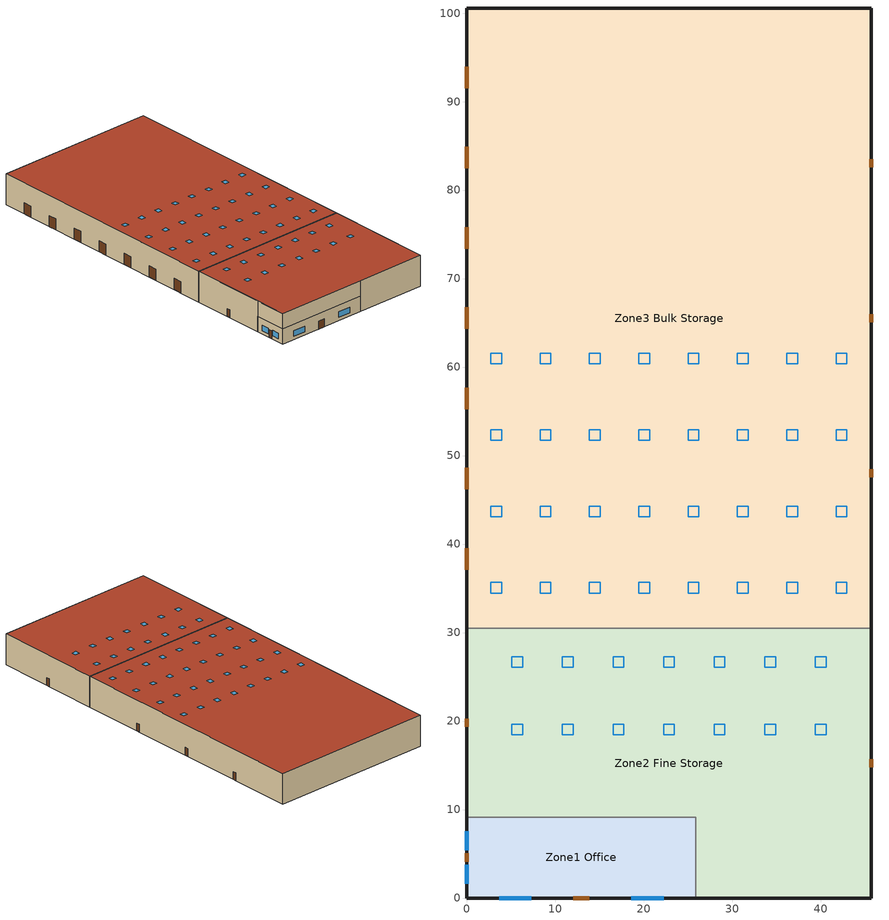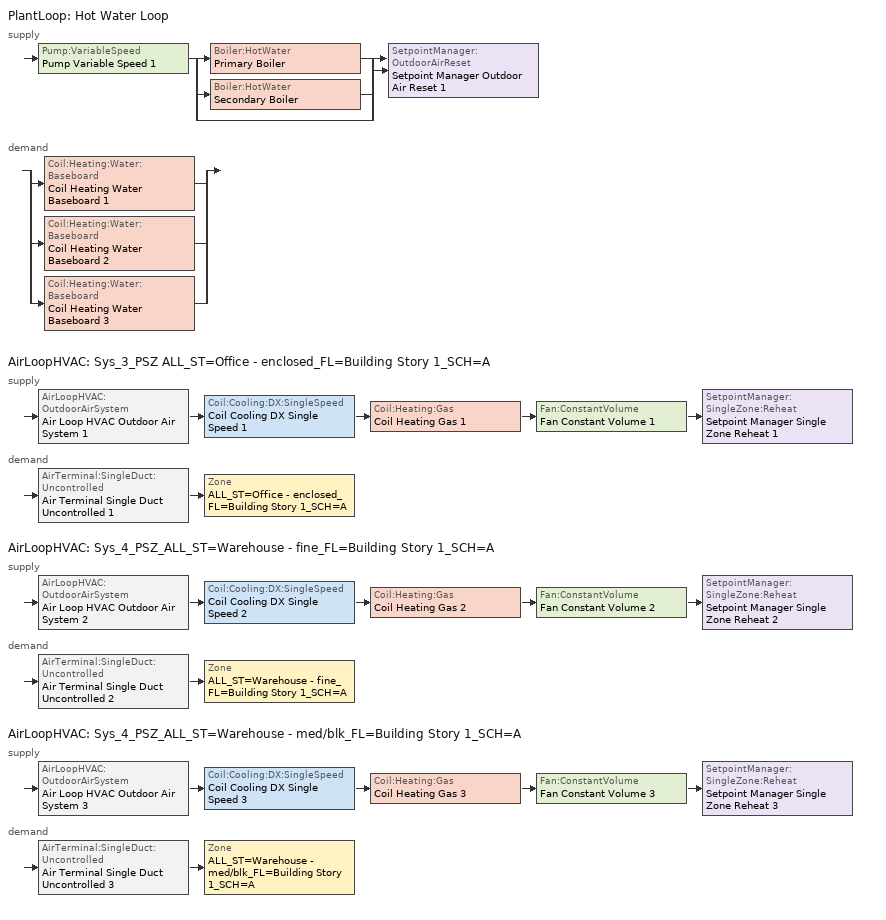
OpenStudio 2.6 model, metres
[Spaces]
Zone3 Bulk Storage
 floor ground: 45.72,100.58 45.72,30.48 0,30.48 0,100.58 z0
 wall outside: 45.72,30.48 45.72,100.58 0,100.58 0,30.48 z0:8.53
 wall to Zone2 Fine Storage: 45.72,30.48 0,30.48 z0:8.53
 door: 0,75.82 0,73.38 / 0,39.55 0,37.11 / 0,84.88 0,82.44 / 0,66.75 0,64.31 / 0,48.61 0,46.17 / 0,93.95 0,91.51 / 0,57.68 0,55.24 z0:3.05; 45.72,47.55 45.72,48.46 / 45.72,65.07 45.72,65.99 / 45.72,82.6 45.72,83.51 z0:2.13
 roof outside: 45.72,30.48 45.72,100.58 0,100.58 0,30.48 z8.53
 skylight: 37.4,51.71 37.4,52.93 36.18,52.93 36.18,51.71 z8.53; 9.51,51.71 9.51,52.93 8.29,52.93 8.29,51.71 z8.53; 42.97,60.35 42.97,61.57 41.76,61.57 41.76,60.35 z8.53; 20.66,34.44 20.66,35.66 19.44,35.66 19.44,34.44 z8.53; 42.97,43.08 42.97,44.3 41.76,44.3 41.76,43.08 z8.53; 26.24,51.71 26.24,52.93 25.02,52.93 25.02,51.71 z8.53; 20.66,43.08 20.66,44.3 19.44,44.3 19.44,43.08 z8.53; 31.82,34.44 31.82,35.66 30.6,35.66 30.6,34.44 z8.53; 31.82,60.35 31.82,61.57 30.6,61.57 30.6,60.35 z8.53; 26.24,34.44 26.24,35.66 25.02,35.66 25.02,34.44 z8.53; 15.09,34.44 15.09,35.66 13.87,35.66 13.87,34.44 z8.53; 9.51,34.44 9.51,35.66 8.29,35.66 8.29,34.44 z8.53; 37.4,34.44 37.4,35.66 36.18,35.66 36.18,34.44 z8.53; 15.09,51.71 15.09,52.93 13.87,52.93 13.87,51.71 z8.53; 31.82,43.08 31.82,44.3 30.6,44.3 30.6,43.08 z8.53; 37.4,60.35 37.4,61.57 36.18,61.57 36.18,60.35 z8.53; 42.97,51.71 42.97,52.93 41.76,52.93 41.76,51.71 z8.53; 42.97,34.44 42.97,35.66 41.76,35.66 41.76,34.44 z8.53; 20.66,60.35 20.66,61.57 19.44,61.57 19.44,60.35 z8.53; 26.24,43.08 26.24,44.3 25.02,44.3 25.02,43.08 z8.53; 3.93,51.71 3.93,52.93 2.71,52.93 2.71,51.71 z8.53; 9.51,43.08 9.51,44.3 8.29,44.3 8.29,43.08 z8.53; 9.51,60.35 9.51,61.57 8.29,61.57 8.29,60.35 z8.53; 3.93,43.08 3.93,44.3 2.71,44.3 2.71,43.08 z8.53; 3.93,34.44 3.93,35.66 2.71,35.66 2.71,34.44 z8.53; 20.66,51.71 20.66,52.93 19.44,52.93 19.44,51.71 z8.53; 15.09,43.08 15.09,44.3 13.87,44.3 13.87,43.08 z8.53; 37.4,43.08 37.4,44.3 36.18,44.3 36.18,43.08 z8.53; 31.82,51.71 31.82,52.93 30.6,52.93 30.6,51.71 z8.53; 3.93,60.35 3.93,61.57 2.71,61.57 2.71,60.35 z8.53; 15.09,60.35 15.09,61.57 13.87,61.57 13.87,60.35 z8.53; 26.24,60.35 26.24,61.57 25.02,61.57 25.02,60.35 z8.53
Zone2 Fine Storage
 floor to Zone1 Office: 0,0 0,9.14 25.91,9.14 25.91,0 z4.27
 floor ground: 45.72,30.48 45.72,0 25.91,0 25.91,9.14 0,9.14 0,30.48 z0
 wall outside: 0,30.48 0,9.14 / 25.91,0 45.72,0 45.72,30.48 z0:8.53; 0,9.14 0,0 25.91,0 z4.27:8.53
 wall to Zone1 Office: 0,9.14 25.91,9.14 25.91,0 z0:4.27
 door: 0,20.27 0,19.35 / 45.72,14.78 45.72,15.7 z0:2.13
 roof outside: 45.72,0 45.72,30.48 0,30.48 0,0 z8.53
 skylight: 40.61,26.06 40.61,27.28 39.4,27.28 39.4,26.06 z8.53; 17.75,26.06 17.75,27.28 16.54,27.28 16.54,26.06 z8.53; 17.75,18.44 17.75,19.66 16.54,19.66 16.54,18.44 z8.53; 40.61,18.44 40.61,19.66 39.4,19.66 39.4,18.44 z8.53; 6.32,26.06 6.32,27.28 5.11,27.28 5.11,26.06 z8.53; 12.04,26.06 12.04,27.28 10.82,27.28 10.82,26.06 z8.53; 23.47,18.44 23.47,19.66 22.25,19.66 22.25,18.44 z8.53; 6.32,18.44 6.32,19.66 5.11,19.66 5.11,18.44 z8.53; 29.18,26.06 29.18,27.28 27.97,27.28 27.97,26.06 z8.53; 23.47,26.06 23.47,27.28 22.25,27.28 22.25,26.06 z8.53; 29.18,18.44 29.18,19.66 27.97,19.66 27.97,18.44 z8.53; 34.9,26.06 34.9,27.28 33.68,27.28 33.68,26.06 z8.53; 12.04,18.44 12.04,19.66 10.82,19.66 10.82,18.44 z8.53; 34.9,18.44 34.9,19.66 33.68,19.66 33.68,18.44 z8.53
Zone1 Office
 floor ground: 25.91,9.14 25.91,0 0,0 0,9.14 z0
 wall outside: 0,9.14 0,0 25.91,0 z0:4.27
 window: 0,7.52 0,5.39 / 18.59,0 22.25,0 / 3.66,0 7.31,0 / 0,3.76 0,1.62 z0.91:2.44
 door: 12.04,0 13.87,0 / 0,5.03 0,4.11 z0:2.13
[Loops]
PlantLoop 'Hot Water Loop'
 supply: Pump:VariableSpeed 'Pump Variable Speed 1' > split
  | Boiler:HotWater 'Primary Boiler'
  | Boiler:HotWater 'Secondary Boiler'
  | bypass
  join > SetpointManager:OutdoorAirReset 'Setpoint Manager Outdoor Air Reset 1'
 demand: split
  | Coil:Heating:Water:Baseboard 'Coil Heating Water Baseboard 1'
  | Coil:Heating:Water:Baseboard 'Coil Heating Water Baseboard 2'
  | Coil:Heating:Water:Baseboard 'Coil Heating Water Baseboard 3'
AirLoopHVAC 'Sys_3_PSZ ALL_ST=Office - enclosed_FL=Building Story 1_SCH=A'
 supply: AirLoopHVAC:OutdoorAirSystem 'Air Loop HVAC Outdoor Air System 1' > Coil:Cooling:DX:SingleSpeed 'Coil Cooling DX Single Speed 1' > Coil:Heating:Gas 'Coil Heating Gas 1' > Fan:ConstantVolume 'Fan Constant Volume 1' > SetpointManager:SingleZone:Reheat 'Setpoint Manager Single Zone Reheat 1'
 demand: AirTerminal:SingleDuct:Uncontrolled 'Air Terminal Single Duct Uncontrolled 1' > Zone 'ALL_ST=Office - enclosed_FL=Building Story 1_SCH=A'
AirLoopHVAC 'Sys_4_PSZ_ALL_ST=Warehouse - fine_FL=Building Story 1_SCH=A'
 supply: AirLoopHVAC:OutdoorAirSystem 'Air Loop HVAC Outdoor Air System 2' > Coil:Cooling:DX:SingleSpeed 'Coil Cooling DX Single Speed 2' > Coil:Heating:Gas 'Coil Heating Gas 2' > Fan:ConstantVolume 'Fan Constant Volume 2' > SetpointManager:SingleZone:Reheat 'Setpoint Manager Single Zone Reheat 2'
 demand: AirTerminal:SingleDuct:Uncontrolled 'Air Terminal Single Duct Uncontrolled 2' > Zone 'ALL_ST=Warehouse - fine_FL=Building Story 1_SCH=A'
AirLoopHVAC 'Sys_4_PSZ_ALL_ST=Warehouse - med/blk_FL=Building Story 1_SCH=A'
 supply: AirLoopHVAC:OutdoorAirSystem 'Air Loop HVAC Outdoor Air System 3' > Coil:Cooling:DX:SingleSpeed 'Coil Cooling DX Single Speed 3' > Coil:Heating:Gas 'Coil Heating Gas 3' > Fan:ConstantVolume 'Fan Constant Volume 3' > SetpointManager:SingleZone:Reheat 'Setpoint Manager Single Zone Reheat 3'
 demand: AirTerminal:SingleDuct:Uncontrolled 'Air Terminal Single Duct Uncontrolled 3' > Zone 'ALL_ST=Warehouse - med/blk_FL=Building Story 1_SCH=A'
[ClimateZones]
Climate Zone Institution Name 1=ASHRAE; Climate Zone Document Name 1=ANSI/ASHRAE Standard 169; Climate Zone Document Year 1=2006; Climate Zone Institution Name 2=CEC; Climate Zone Document Name 2=California Climate Zone Descriptions; Climate Zone Document Year 2=1995
[Building]
Building 1: Default Construction Set=BTAP-Mass at hdd = 3890.0; Standards Number of Stories=1; Standards Number of Above Ground Stories=1; Standards Building Type=Warehouse
[Site]
Toronto Pearson Intl AP_ON_CAN: Latitude {deg}=43.677; Longitude {deg}=-79.631; Time Zone {hr}=-5; Elevation {m}=173.4
[Site:WaterMainsTemperature]
Calculation Method=Correlation; Annual Average Outdoor Air Temperature {C}=9.05833; Maximum Difference In Monthly Average Outdoor Air Temperatures {deltaC}=28.3
[Site:GroundTemperature:BuildingSurface]
19.527, 19.502, 19.536, 19.598, 20.002, 21.64, 22.225, 22.375, 21.449, 20.121, 19.802, 19.633
[SizingPeriod:DesignDay] Barometric Pressure {Pa}=99259; Sky Clearness=0; Rain Indicator=0; Snow Indicator=0; Day of Month=21; Daylight Saving Time Indicator=0; Humidity Indicating Type=Wetbulb; Dry-Bulb Temperature Range Modifier Type=DefaultMultipliers
Name | Maximum Dry-Bulb Temperature {C} | Daily Dry-Bulb Temperature Range {deltaC} | Humidity Indicating Conditions at Maximum Dry-Bulb | Wind Speed {m/s} | Wind Direction {deg} | Month | Day Type | Solar Model Indicator | ASHRAE Taub | ASHRAE Taud
Toronto Pearson Intl AP Ann Clg .4% Condns DB=>MWB | 31.3 | 9.7 | 22.4 | 6 | 270 | 7 | SummerDesignDay | ASHRAETau | 0.425 | 2.27
Toronto Pearson Intl AP Ann Htg 99.6% Condns DB | -18 | 0 | -18 | 5.2 | 0 | 1 | WinterDesignDay | ASHRAEClearSky
[Material:NoMass] Roughness=Smooth; Thermal Absorptance=0.9; Solar Absorptance=0.7
Name | Thermal Resistance {m2-K/W} | Visible Absorptance
Typical Carpet Pad; Typical Carpet Pad 1 | 0.21648 | 0.8
Typical Insulation 1 | 5.20402 | 0.7
Typical Insulation 2 | 3.32618 | 0.7
Typical Insulation 3 | 5.46446 | 0.7
Typical Carpet Pad 2 | 1.25503 | 0.8
Typical Carpet Pad 3; Typical Carpet Pad 4 | 2.57255 | 0.8
Typical Insulation 4 | 0.454528 | 0.7
Typical Insulation 5 | 0.454545 | 0.7
[Material]
Name | Roughness | Thickness {m} | Conductivity {W/m-K} | Density {kg/m3} | Specific Heat {J/kg-K} | Thermal Absorptance | Solar Absorptance | Visible Absorptance
G05 25mm wood | MediumSmooth | 0.0254 | 0.15 | 608 | 1630 | 0.9 | 0.5 | 0.5
100mm Normalweight concrete floor 1 | MediumSmooth | 0.1016 | 2.31 | 2322 | 832
G01 13mm gypsum board 1 | Smooth | 0.0127 | 0.16 | 800 | 1090 | 0.9 | 0.7 | 0.5
4 in. Normalweight Concrete Floor 1 | MediumRough | 0.1016 | 2.31 | 2322 | 832 | 0.9 | 0.7 | 0.7
1IN Stucco 1 | Smooth | 0.0253 | 0.6918 | 1858 | 837 | 0.9 | 0.7 | 0.92
8IN CONCRETE HW RefBldg 1 | Rough | 0.2032 | 1.311 | 2240 | 836.8 | 0.9 | 0.7 | 0.7
1/2IN Gypsum 1 | Smooth | 0.0127 | 0.16 | 784.9 | 830 | 0.9 | 0.4 | 0.4
Metal Roof Surface 1; F08 Metal surface 1 | Smooth | 0.0008 | 45.28 | 7824 | 500 | 0.9 | 0.7 | 0.7
6 in. Normalweight Concrete Floor 1; 6 in. Normalweight Concrete Floor 2; 6 in. Normalweight Concrete Floor 3 | MediumRough | 0.1524 | 2.31 | 2322 | 832 | 0.9 | 0.7 | 0.7
[Construction]
BTAP-Int-Partition; BTAP-Int-Door: G05 25mm wood
BTAP-Int-Floor: 100mm Normalweight concrete floor 1, Typical Carpet Pad
BTAP-Int-Wall: G01 13mm gypsum board 1, G01 13mm gypsum board 1
BTAP-Int-Ceiling: Typical Carpet Pad, 100mm Normalweight concrete floor 1
BTAP-Int-Window: SimpleGlazing
BTAP-Ext-Floor-Mass:U-0.183: Typical Insulation 1, 4 in. Normalweight Concrete Floor 1, Typical Carpet Pad 1
BTAP-Ext-Wall-Mass:U-0.278: 1IN Stucco 1, 8IN CONCRETE HW RefBldg 1, Typical Insulation 2, 1/2IN Gypsum 1
BTAP-Ext-Roof-Metal:U-0.183: Metal Roof Surface 1, Typical Insulation 3
BTAP-Grnd-Floor-Mass:U-0.757: 6 in. Normalweight Concrete Floor 1, Typical Carpet Pad 2
BTAP-Grnd-Wall-Mass:U-0.379: 6 in. Normalweight Concrete Floor 2, Typical Carpet Pad 3
BTAP-Grnd-Roof-Mass:U-0.379: 6 in. Normalweight Concrete Floor 3, Typical Carpet Pad 4
BTAP-Ext-FixedWindow:U=0.220 SHGC=0.600; BTAP-Ext-GlassDoors:U=0.220 SHGC=0.600; BTAP-Ext-Skylights:U=0.220 SHGC=0.600; BTAP-Ext-DaylightDomes:U=0.220 SHGC=0.600; BTAP-Ext-DaylightDiffuser:U=0.220 SHGC=0.600: SimpleGlazing:U=0.220 SHGC=0.600
BTAP-Ext-Door:U-2.2: F08 Metal surface 1, Typical Insulation 4
BTAP-Ext-OverHeadDoor:U-2.2: Typical Insulation 5
[DefaultConstructionSet]
BTAP-Mass at hdd = 3890.0: Default Exterior Surface Constructions=BTAP-Mass at hdd = 3890.0; Default Interior Surface Constructions=Default Surface Constructions 2; Default Ground Contact Surface Constructions=BTAP-Mass at hdd = 3890.0 1; Default Exterior SubSurface Constructions=BTAP-Mass at hdd = 3890.0; Default Interior SubSurface Constructions=Default Sub Surface Constructions 2; Interior Partition Construction=BTAP-Int-Partition
[DefaultSurfaceConstructions]
Name | Floor Construction | Wall Construction | Roof Ceiling Construction
Default Surface Constructions 2 | BTAP-Int-Floor | BTAP-Int-Wall | BTAP-Int-Ceiling
BTAP-Mass at hdd = 3890.0 | BTAP-Ext-Floor-Mass:U-0.183 | BTAP-Ext-Wall-Mass:U-0.278 | BTAP-Ext-Roof-Metal:U-0.183
BTAP-Mass at hdd = 3890.0 1 | BTAP-Grnd-Floor-Mass:U-0.757 | BTAP-Grnd-Wall-Mass:U-0.379 | BTAP-Grnd-Roof-Mass:U-0.379
[DefaultSubSurfaceConstructions]
Name | Fixed Window Construction | Operable Window Construction | Door Construction | Glass Door Construction | Overhead Door Construction | Skylight Construction | Tubular Daylight Dome Construction | Tubular Daylight Diffuser Construction
Default Sub Surface Constructions 2 | BTAP-Int-Window | BTAP-Int-Window | BTAP-Int-Door
BTAP-Mass at hdd = 3890.0 | BTAP-Ext-FixedWindow:U=0.220 SHGC=0.600 | BTAP-Ext-FixedWindow:U=0.220 SHGC=0.600 | BTAP-Ext-Door:U-2.2 | BTAP-Ext-GlassDoors:U=0.220 SHGC=0.600 | BTAP-Ext-OverHeadDoor:U-2.2 | BTAP-Ext-Skylights:U=0.220 SHGC=0.600 | BTAP-Ext-DaylightDomes:U=0.220 SHGC=0.600 | BTAP-Ext-DaylightDiffuser:U=0.220 SHGC=0.600
[WindowMaterial:SimpleGlazingSystem] U-Factor {W/m2-K}=2.2; Solar Heat Gain Coefficient=0.6; Visible Transmittance=0.21
SimpleGlazing; SimpleGlazing:U=0.220 SHGC=0.600
[Space] Building Story=Building Story 1; Part of Total Floor Area=Yes
Name | Space Type | Thermal Zone
Zone3 Bulk Storage | Space Function Warehouse - med/blk | ALL_ST=Warehouse - med/blk_FL=Building Story 1_SCH=A
Zone2 Fine Storage | Space Function Warehouse - fine | ALL_ST=Warehouse - fine_FL=Building Story 1_SCH=A
Zone1 Office | Space Function Office - enclosed | ALL_ST=Office - enclosed_FL=Building Story 1_SCH=A
[BuildingStory]
Building Story 1: Nominal Z Coordinate {m}=0
[SpaceType] Standards Building Type=Space Function
Name | Default Schedule Set | Design Specification Outdoor Air Object | Standards Space Type
Space Function Warehouse - med/blk | Space Function Warehouse - med/blk Schedule Set | Space Function Warehouse - med/blk Ventilation | Warehouse - med/blk
Space Function Warehouse - fine | Space Function Warehouse - fine Schedule Set | Space Function Warehouse - fine Ventilation | Warehouse - fine
Space Function Office - enclosed | Space Function Office - enclosed Schedule Set | Space Function Office - enclosed Ventilation | Office - enclosed
[People:Definition] Number of People Calculation Method=People/Area; Fraction Radiant=0.3
Name | People per Space Floor Area {person/m2}
Space Function Office - enclosed People Definition | 0.0500522
Space Function Warehouse - fine People Definition | 0.0200209
Space Function Warehouse - med/blk People Definition | 0.0100104
[People] Work Efficiency Schedule=Work Efficiency Schedule; Clothing Insulation Schedule=Clothing Schedule; Air Velocity Schedule=Air Velocity Schedule; Multiplier=1
Name | People Definition | Space or SpaceType
Space Function Office - enclosed People | Space Function Office - enclosed People Definition | Space Function Office - enclosed
Space Function Warehouse - fine People | Space Function Warehouse - fine People Definition | Space Function Warehouse - fine
Space Function Warehouse - med/blk People | Space Function Warehouse - med/blk People Definition | Space Function Warehouse - med/blk
[Lights:Definition] Design Level Calculation Method=Watts/Area; Fraction Radiant=0.5; Fraction Visible=0.2
Name | Watts per Space Floor Area {W/m2}
Space Function Office - enclosed Lights Definition | 11.8999
Space Function Warehouse - fine Lights Definition | 10.1999
Space Function Warehouse - med/blk Lights Definition | 6.39995
[Lights] Fraction Replaceable=1
Name | Lights Definition | Space or SpaceType
Space Function Office - enclosed Lights | Space Function Office - enclosed Lights Definition | Space Function Office - enclosed
Space Function Warehouse - fine Lights | Space Function Warehouse - fine Lights Definition | Space Function Warehouse - fine
Space Function Warehouse - med/blk Lights | Space Function Warehouse - med/blk Lights Definition | Space Function Warehouse - med/blk
[ElectricEquipment:Definition] Design Level Calculation Method=Watts/Area; Fraction Radiant=0.5
Name | Watts per Space Floor Area {W/m2}
Space Function Office - enclosed Elec Equip Definition | 7.49994
Space Function Warehouse - fine Elec Equip Definition; Space Function Warehouse - med/blk Elec Equip Definition | 0.999992
[ElectricEquipment]
Name | Electric Equipment Definition | Space or SpaceType
Space Function Office - enclosed Elec Equip | Space Function Office - enclosed Elec Equip Definition | Space Function Office - enclosed
Space Function Warehouse - fine Elec Equip | Space Function Warehouse - fine Elec Equip Definition | Space Function Warehouse - fine
Space Function Warehouse - med/blk Elec Equip | Space Function Warehouse - med/blk Elec Equip Definition | Space Function Warehouse - med/blk
[DesignSpecification:OutdoorAir] Outdoor Air Method=Sum
Name | Outdoor Air Flow per Floor Area {m3/s-m2}
Space Function Office - enclosed Ventilation | 0.0004318
Space Function Warehouse - fine Ventilation; Space Function Warehouse - med/blk Ventilation | 0.0003048
[DefaultScheduleSet] Number of People Schedule=NECB-A-Occupancy; People Activity Level Schedule=NECB-Activity; Lighting Schedule=NECB-A-Lighting; Electric Equipment Schedule=NECB-A-Electric-Equipment; Infiltration Schedule=Always On
Space Function Office - enclosed Schedule Set; Space Function Warehouse - fine Schedule Set; Space Function Warehouse - med/blk Schedule Set
[ThermostatSetpoint:DualSetpoint] Heating Setpoint Temperature Schedule=NECB-A-Thermostat Setpoint-Heating; Cooling Setpoint Temperature Schedule=NECB-A-Thermostat Setpoint-Cooling
Space Function Office - enclosed Thermostat 2; Space Function Warehouse - fine Thermostat 2; Space Function Warehouse - med/blk Thermostat 2
[SpaceInfiltration:DesignFlowRate] Schedule=Always On Discrete; Design Flow Rate Calculation Method=Flow/ExteriorArea; Flow per Exterior Surface Area {m3/s-m2}=0.00025; Constant Term Coefficient=0; Temperature Term Coefficient=0; Velocity Term Coefficient=0.224; Velocity Squared Term Coefficient=0
Name | Space or SpaceType
Zone1 Office Infiltration | Zone1 Office
Zone2 Fine Storage Infiltration | Zone2 Fine Storage
Zone3 Bulk Storage Infiltration | Zone3 Bulk Storage
[ThermalZone] Use Ideal Air Loads=No
Name | Thermostat
ALL_ST=Office - enclosed_FL=Building Story 1_SCH=A | Space Function Office - enclosed Thermostat 2
ALL_ST=Warehouse - fine_FL=Building Story 1_SCH=A | Space Function Warehouse - fine Thermostat 2
ALL_ST=Warehouse - med/blk_FL=Building Story 1_SCH=A | Space Function Warehouse - med/blk Thermostat 2
[Sizing:Zone] Zone Cooling Design Supply Air Temperature Input Method=SupplyAirTemperature; Zone Cooling Design Supply Air Temperature {C}=13; Zone Cooling Design Supply Air Temperature Difference {deltaC}=11.11; Zone Heating Design Supply Air Temperature Input Method=SupplyAirTemperature; Zone Heating Design Supply Air Temperature {C}=43; Zone Heating Design Supply Air Temperature Difference {deltaC}=11.11; Zone Cooling Design Supply Air Humidity Ratio {kg-H2O/kg-air}=0.0085; Zone Heating Design Supply Air Humidity Ratio {kg-H2O/kg-air}=0.008; Zone Heating Sizing Factor=1.3; Zone Cooling Sizing Factor=1.1; Cooling Design Air Flow Method=DesignDay; Heating Design Air Flow Method=DesignDay; Account for Dedicated Outdoor Air System=No; Dedicated Outdoor Air System Control Strategy=NeutralSupplyAir; Dedicated Outdoor Air Low Setpoint Temperature for Design {C}=autosize; Dedicated Outdoor Air High Setpoint Temperature for Design {C}=autosize
ALL_ST=Office - enclosed_FL=Building Story 1_SCH=A; ALL_ST=Warehouse - fine_FL=Building Story 1_SCH=A; ALL_ST=Warehouse - med/blk_FL=Building Story 1_SCH=A
[Zone equipment]
ALL_ST=Office - enclosed_FL=Building Story 1_SCH=A: Air Terminal Single Duct Uncontrolled 1, Zone HVAC Baseboard Convective Water 1
ALL_ST=Warehouse - fine_FL=Building Story 1_SCH=A: Air Terminal Single Duct Uncontrolled 2, Zone HVAC Baseboard Convective Water 2
ALL_ST=Warehouse - med/blk_FL=Building Story 1_SCH=A: Air Terminal Single Duct Uncontrolled 3, Zone HVAC Baseboard Convective Water 3
[PlantLoop]
Hot Water Loop: Fluid Type=Water; Glycol Concentration=0; Plant Loop Volume {m3}=Autocalculate; Load Distribution Scheme=Optimal
[Sizing:Plant]
Hot Water Loop: Loop Type=Heating; Design Loop Exit Temperature {C}=82; Loop Design Temperature Difference {deltaC}=16; Sizing Option=NonCoincident; Zone Timesteps in Averaging Window=1; Coincident Sizing Factor Mode=None
[Pump:VariableSpeed]
Pump Variable Speed 1: Pump Control Type=Intermittent; Skin Loss Radiative Fraction=0.5; Design Power Sizing Method=PowerPerFlowPerPressure; Design Electric Power per Unit Flow Rate {W/(m3/s)}=348701.1; Design Shaft Power per Unit Flow Rate per Unit Head {W-s/m3-Pa}=1.28205; Design Minimum Flow Rate Fraction=0
[Boiler:HotWater] Fuel Type=NaturalGas; Water Outlet Upper Temperature Limit {C}=99; Boiler Flow Mode=ConstantFlow; Parasitic Electric Load {W}=0; Sizing Factor=1
Primary Boiler; Secondary Boiler
[SetpointManager:OutdoorAirReset]
Setpoint Manager Outdoor Air Reset 1: Control Variable=Temperature; Setpoint at Outdoor Low Temperature {C}=82; Outdoor Low Temperature {C}=-16; Setpoint at Outdoor High Temperature {C}=60; Outdoor High Temperature {C}=0
[AirLoopHVAC] Availability Schedule=Always On Discrete; Design Supply Air Flow Rate {m3/s}=AutoSize
Sys_3_PSZ ALL_ST=Office - enclosed_FL=Building Story 1_SCH=A; Sys_4_PSZ_ALL_ST=Warehouse - fine_FL=Building Story 1_SCH=A; Sys_4_PSZ_ALL_ST=Warehouse - med/blk_FL=Building Story 1_SCH=A
[Sizing:System] Type of Load to Size On=Sensible; Design Outdoor Air Flow Rate {m3/s}=Autosize; Minimum System Air Flow Ratio=1; Preheat Design Temperature {C}=7; Preheat Design Humidity Ratio {kg-H2O/kg-Air}=0.008; Precool Design Temperature {C}=13; Precool Design Humidity Ratio {kg-H2O/kg-Air}=0.008; Central Cooling Design Supply Air Temperature {C}=13; Central Heating Design Supply Air Temperature {C}=43; Sizing Option=NonCoincident; 100% Outdoor Air in Cooling=No; 100% Outdoor Air in Heating=No; Central Cooling Design Supply Air Humidity Ratio {kg-H2O/kg-Air}=0.0085; Central Heating Design Supply Air Humidity Ratio {kg-H2O/kg-Air}=0.008; Cooling Design Air Flow Method=DesignDay; Cooling Design Air Flow Rate {m3/s}=0; Heating Design Air Flow Method=DesignDay; Heating Design Air Flow Rate {m3/s}=0; System Outdoor Air Method=ZoneSum; Zone Maximum Outdoor Air Fraction=1; Cooling Supply Air Flow Rate Per Floor Area {m3/s-m2}=0.00996765; Cooling Fraction of Autosized Cooling Supply Air Flow Rate=1; Cooling Supply Air Flow Rate Per Unit Cooling Capacity {m3/s-W}=3.94755e-05; Heating Supply Air Flow Rate Per Floor Area {m3/s-m2}=0.00996765; Heating Fraction of Autosized Heating Supply Air Flow Rate=1; Heating Fraction of Autosized Cooling Supply Air Flow Rate=1; Heating Supply Air Flow Rate Per Unit Heating Capacity {m3/s-W}=3.15882e-05; Cooling Design Capacity Method=CoolingDesignCapacity; Cooling Design Capacity {W}=autosize; Cooling Design Capacity Per Floor Area {W/m2}=234.7; Fraction of Autosized Cooling Design Capacity=1; Heating Design Capacity Method=HeatingDesignCapacity; Heating Design Capacity {W}=autosize; Heating Design Capacity Per Floor Area {W/m2}=157; Fraction of Autosized Heating Design Capacity=1; Central Cooling Capacity Control Method=OnOff
Sys_3_PSZ ALL_ST=Office - enclosed_FL=Building Story 1_SCH=A; Sys_4_PSZ_ALL_ST=Warehouse - fine_FL=Building Story 1_SCH=A; Sys_4_PSZ_ALL_ST=Warehouse - med/blk_FL=Building Story 1_SCH=A
[Fan:ConstantVolume] Availability Schedule=Always On Discrete; Maximum Flow Rate {m3/s}=AutoSize
Fan Constant Volume 1; Fan Constant Volume 2; Fan Constant Volume 3
[Coil:Heating:Gas] Availability Schedule=Always On Discrete; Gas Burner Efficiency=0.8; Nominal Capacity {W}=AutoSize; Parasitic Electric Load {W}=0; Parasitic Gas Load {W}=0
Coil Heating Gas 1; Coil Heating Gas 2; Coil Heating Gas 3
[Coil:Cooling:DX:SingleSpeed] Availability Schedule=Always On Discrete; Rated Total Cooling Capacity {W}=autosize; Rated Sensible Heat Ratio=autosize; Rated COP {W/W}=3; Rated Air Flow Rate {m3/s}=autosize; Rated Evaporator Fan Power Per Volume Flow Rate {W/(m3/s)}=773.3; Condenser Type=AirCooled; Evaporative Condenser Effectiveness=0; Evaporative Condenser Air Flow Rate {m3/s}=Autosize; Evaporative Condenser Pump Rated Power Consumption {W}=Autosize; Crankcase Heater Capacity {W}=0; Maximum Outdoor Dry-Bulb Temperature for Crankcase Heater Operation {C}=0; Basin Heater Capacity {W/K}=0; Basin Heater Setpoint Temperature {C}=10
Name | Total Cooling Capacity Function of Temperature Curve | Total Cooling Capacity Function of Flow Fraction Curve | Energy Input Ratio Function of Temperature Curve | Energy Input Ratio Function of Flow Fraction Curve | Part Load Fraction Correlation Curve
Coil Cooling DX Single Speed 1 | Curve Biquadratic 1 | Curve Quadratic 1 | Curve Biquadratic 2 | Curve Quadratic 2 | Curve Quadratic 3
Coil Cooling DX Single Speed 2 | Curve Biquadratic 3 | Curve Quadratic 4 | Curve Biquadratic 4 | Curve Quadratic 5 | Curve Cubic 1
Coil Cooling DX Single Speed 3 | Curve Biquadratic 5 | Curve Quadratic 6 | Curve Biquadratic 6 | Curve Quadratic 7 | Curve Cubic 2
[Controller:OutdoorAir] Minimum Outdoor Air Flow Rate {m3/s}=autosize; Maximum Outdoor Air Flow Rate {m3/s}=Autosize; Economizer Control Type=NoEconomizer; Economizer Control Action Type=ModulateFlow; Economizer Maximum Limit Dry-Bulb Temperature {C}=28; Economizer Maximum Limit Enthalpy {J/kg}=64000; Economizer Minimum Limit Dry-Bulb Temperature {C}=-100; Lockout Type=NoLockout; Minimum Limit Type=FixedMinimum; High Humidity Control=No; Heat Recovery Bypass Control Type=BypassWhenWithinEconomizerLimits
Name | Controller Mechanical Ventilation
Controller Outdoor Air 1 | Controller Mechanical Ventilation 1
Controller Outdoor Air 2 | Controller Mechanical Ventilation 2
Controller Outdoor Air 3 | Controller Mechanical Ventilation 3
[Controller:MechanicalVentilation] Availability Schedule=Always On Discrete; System Outdoor Air Method=ZoneSum
Controller Mechanical Ventilation 1; Controller Mechanical Ventilation 2; Controller Mechanical Ventilation 3
[AirLoopHVAC:OutdoorAirSystem]
Name | Controller
Air Loop HVAC Outdoor Air System 1 | Controller Outdoor Air 1
Air Loop HVAC Outdoor Air System 2 | Controller Outdoor Air 2
Air Loop HVAC Outdoor Air System 3 | Controller Outdoor Air 3
[SetpointManager:SingleZone:Reheat] Minimum Supply Air Temperature {C}=13; Maximum Supply Air Temperature {C}=43
Name | Control Zone
Setpoint Manager Single Zone Reheat 1 | ALL_ST=Office - enclosed_FL=Building Story 1_SCH=A
Setpoint Manager Single Zone Reheat 2 | ALL_ST=Warehouse - fine_FL=Building Story 1_SCH=A
Setpoint Manager Single Zone Reheat 3 | ALL_ST=Warehouse - med/blk_FL=Building Story 1_SCH=A
[AirTerminal:SingleDuct:Uncontrolled] Availability Schedule=Always On Discrete; Maximum Air Flow Rate {m3/s}=AutoSize
Air Terminal Single Duct Uncontrolled 1; Air Terminal Single Duct Uncontrolled 2; Air Terminal Single Duct Uncontrolled 3
[Coil:Heating:Water:Baseboard] Heating Design Capacity Method=HeatingDesignCapacity; Heating Design Capacity {W}=autosize; Heating Design Capacity Per Floor Area {W/m2}=0; Fraction of Autosized Heating Design Capacity=0.8
Coil Heating Water Baseboard 1; Coil Heating Water Baseboard 2; Coil Heating Water Baseboard 3
[ZoneHVAC:Baseboard:Convective:Water] Availability Schedule=Always On Discrete
Name | Heating Coil
Zone HVAC Baseboard Convective Water 1 | Coil Heating Water Baseboard 1
Zone HVAC Baseboard Convective Water 2 | Coil Heating Water Baseboard 2
Zone HVAC Baseboard Convective Water 3 | Coil Heating Water Baseboard 3
[Schedule:Ruleset]
Clothing Schedule: Default Day Schedule=Clothing Schedule Default Winter Clothes
Air Velocity Schedule: Default Day Schedule=Air Velocity Schedule Default
Work Efficiency Schedule: Default Day Schedule=Work Efficiency Schedule Default
NECB-A-Occupancy: Default Day Schedule=NECB-A-Occupancy Default
NECB-Activity: Default Day Schedule=NECB-Activity Default; Summer Design Day Schedule=NECB-Activity Summer Design Day; Winter Design Day Schedule=NECB-Activity Winter Design Day
NECB-A-Lighting: Default Day Schedule=NECB-A-Lighting Default
NECB-A-Electric-Equipment: Default Day Schedule=NECB-A-Electric-Equipment Default
Always On: Default Day Schedule=Always On Default
NECB-A-Thermostat Setpoint-Heating: Default Day Schedule=NECB-A-Thermostat Setpoint-Heating Default
NECB-A-Thermostat Setpoint-Cooling: Default Day Schedule=NECB-A-Thermostat Setpoint-Cooling Default
[Schedule:Day]
Clothing Schedule Default Winter Clothes; Always On Default: 24, 0, 1
Clothing Schedule Summer Clothes: 24, 0, 0.5
Air Velocity Schedule Default; NECB-A-Electric-Equipment Sat Day; NECB-A-Electric-Equipment Sun|Hol Day: 24, 0, 0.2
Work Efficiency Schedule Default; NECB-A-Occupancy Sat Day; NECB-A-Occupancy Sun|Hol Day: 24, 0, 0
NECB-A-Occupancy Default; NECB-A-Occupancy Default|Wkdy Day: 7, 0, 0, 8, 0, 0.1, 9, 0, 0.7, 12, 0, 0.9, 14, 0, 0.5, 17, 0, 0.9, 18, 0, 0.7, 19, 0, 0.3, 23, 0, 0.1, 24, 0, 0
NECB-Activity Default; NECB-Activity Winter Design Day; NECB-Activity Summer Design Day: 24, 0, 130
NECB-A-Lighting Default; NECB-A-Lighting Default|Wkdy Day: 7, 0, 0.05, 8, 0, 0.3, 9, 0, 0.8, 17, 0, 0.9, 18, 0, 0.8, 19, 0, 0.5, 21, 0, 0.3, 23, 0, 0.1, 24, 0, 0.05
NECB-A-Lighting Sat Day; NECB-A-Lighting Sun|Hol Day: 24, 0, 0.05
NECB-A-Electric-Equipment Default; NECB-A-Electric-Equipment Default|Wkdy Day: 7, 0, 0.2, 8, 0, 0.3, 9, 0, 0.8, 18, 0, 0.9, 19, 0, 0.5, 21, 0, 0.3, 24, 0, 0.2
NECB-A-Thermostat Setpoint-Heating Default; NECB-A-Thermostat Setpoint-Heating Default|Wkdy Day: 6, 0, 18, 7, 0, 20, 21, 0, 22, 24, 0, 18
NECB-A-Thermostat Setpoint-Heating Sat Day; NECB-A-Thermostat Setpoint-Heating Sun|Hol Day: 24, 0, 18
NECB-A-Thermostat Setpoint-Cooling Default; NECB-A-Thermostat Setpoint-Cooling Default|Wkdy Day: 6, 0, 35, 21, 0, 24, 24, 0, 35
NECB-A-Thermostat Setpoint-Cooling Sat Day; NECB-A-Thermostat Setpoint-Cooling Sun|Hol Day: 24, 0, 35
[Schedule:Rule] Date Specification Type=DateRange; Start Day=1
Name | Schedule Ruleset | Rule Order | Day Schedule | Start Month | End Month | End Day | Apply Monday | Apply Tuesday | Apply Wednesday | Apply Thursday | Apply Friday | Apply Saturday | Apply Sunday
Schedule Rule 1 | Clothing Schedule | 0 | Clothing Schedule Summer Clothes | 5 | 9 | 30
Schedule Rule 2 | NECB-A-Occupancy | 2 | NECB-A-Occupancy Default|Wkdy Day | 1 | 12 | 31 | Yes | Yes | Yes | Yes | Yes
Schedule Rule 3 | NECB-A-Occupancy | 1 | NECB-A-Occupancy Sat Day | 1 | 12 | 31 |  |  |  |  |  | Yes
Schedule Rule 4 | NECB-A-Occupancy | 0 | NECB-A-Occupancy Sun|Hol Day | 1 | 12 | 31 |  |  |  |  |  |  | Yes
Schedule Rule 5 | NECB-A-Lighting | 2 | NECB-A-Lighting Default|Wkdy Day | 1 | 12 | 31 | Yes | Yes | Yes | Yes | Yes
Schedule Rule 6 | NECB-A-Lighting | 1 | NECB-A-Lighting Sat Day | 1 | 12 | 31 |  |  |  |  |  | Yes
Schedule Rule 7 | NECB-A-Lighting | 0 | NECB-A-Lighting Sun|Hol Day | 1 | 12 | 31 |  |  |  |  |  |  | Yes
Schedule Rule 8 | NECB-A-Electric-Equipment | 2 | NECB-A-Electric-Equipment Default|Wkdy Day | 1 | 12 | 31 | Yes | Yes | Yes | Yes | Yes
Schedule Rule 9 | NECB-A-Electric-Equipment | 1 | NECB-A-Electric-Equipment Sat Day | 1 | 12 | 31 |  |  |  |  |  | Yes
Schedule Rule 10 | NECB-A-Electric-Equipment | 0 | NECB-A-Electric-Equipment Sun|Hol Day | 1 | 12 | 31 |  |  |  |  |  |  | Yes
Schedule Rule 11 | NECB-A-Thermostat Setpoint-Heating | 2 | NECB-A-Thermostat Setpoint-Heating Default|Wkdy Day | 1 | 12 | 31 | Yes | Yes | Yes | Yes | Yes
Schedule Rule 12 | NECB-A-Thermostat Setpoint-Heating | 1 | NECB-A-Thermostat Setpoint-Heating Sat Day | 1 | 12 | 31 |  |  |  |  |  | Yes
Schedule Rule 13 | NECB-A-Thermostat Setpoint-Heating | 0 | NECB-A-Thermostat Setpoint-Heating Sun|Hol Day | 1 | 12 | 31 |  |  |  |  |  |  | Yes
Schedule Rule 14 | NECB-A-Thermostat Setpoint-Cooling | 2 | NECB-A-Thermostat Setpoint-Cooling Default|Wkdy Day | 1 | 12 | 31 | Yes | Yes | Yes | Yes | Yes
Schedule Rule 15 | NECB-A-Thermostat Setpoint-Cooling | 1 | NECB-A-Thermostat Setpoint-Cooling Sat Day | 1 | 12 | 31 |  |  |  |  |  | Yes
Schedule Rule 16 | NECB-A-Thermostat Setpoint-Cooling | 0 | NECB-A-Thermostat Setpoint-Cooling Sun|Hol Day | 1 | 12 | 31 |  |  |  |  |  |  | Yes
[Schedule:Constant]
Always On Discrete: Value=1
[Curve:Biquadratic] Maximum Value of y=46
Name | Coefficient1 Constant | Coefficient2 x | Coefficient3 x**2 | Coefficient4 y | Coefficient5 y**2 | Coefficient6 x*y | Minimum Value of x | Maximum Value of x | Minimum Value of y
Curve Biquadratic 1 | 0.942588 | 0.00954335 | 0.00068377 | -0.0110427 | 5.249e-06 | -9.72e-06 | 17 | 22 | 13
Curve Biquadratic 2 | 0.342414 | 0.034885 | -0.0006237 | 0.00497722 | 0.000437951 | -0.000728028 | 17 | 22 | 13
Curve Biquadratic 3; Curve Biquadratic 5 | 0.867905 | 0.0142459 | 0.000554364 | -0.00755748 | 3.3048e-05 | -0.000191808 | 13 | 24 | 24
Curve Biquadratic 4; Curve Biquadratic 6 | 0.116936 | 0.0284933 | -0.000411156 | 0.0214108 | 0.000161028 | -0.000679104 | 13 | 24 | 24
[Curve:Quadratic]
Name | Coefficient1 Constant | Coefficient2 x | Coefficient3 x**2 | Minimum Value of x | Maximum Value of x
Curve Quadratic 1 | 0.8 | 0.2 | 0 | 0.5 | 1.5
Curve Quadratic 2 | 1.1552 | -0.1808 | 0.0256 | 0.5 | 1.5
Curve Quadratic 3 | 0.85 | 0.15 | 0 | 0 | 1
Curve Quadratic 4; Curve Quadratic 5; Curve Quadratic 6; Curve Quadratic 7 | 1 | 0 | 0 | 0 | 1
[Curve:Cubic] Coefficient1 Constant=0.0277; Coefficient2 x=4.9151; Coefficient3 x**2=-8.184; Coefficient4 x**3=4.2702; Minimum Value of x=0.7; Maximum Value of x=1
Curve Cubic 1; Curve Cubic 2
